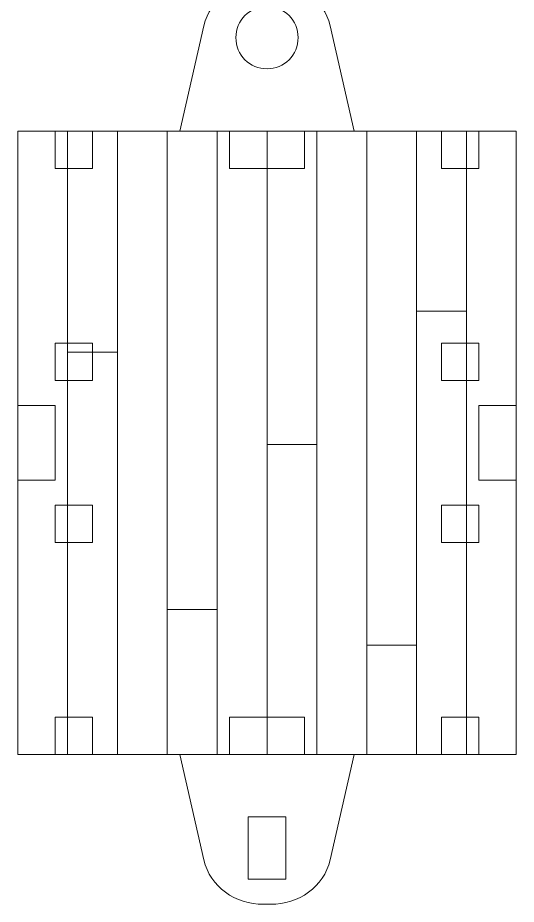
# Model space of a CAD drawing. Header units: millimetres. Extents: x -150 to 142, y -93 to 100.
# Drawn here: x 102 to 142, y -39.1 to 32 of the extents above; entities that cross this region are included whole.
import ezdxf

# ---------------------------------------------------------------- set-up
doc = ezdxf.new("R2010")
doc.units = ezdxf.units.MM
doc.header["$MEASUREMENT"] = 0
doc.layers.add('cut', color=7, linetype='Continuous')
doc.layers.add('cut light', color=7, linetype='Continuous')

msp = doc.modelspace()

# ---------------------------------------------------------------- linework, layer by layer
at = {"layer": 'cut', "lineweight": 0}
for points, knots in [([(115.0418, 22.9151), (115.0418, 22.9151), (116.9728, 31.3518), (116.9728, 31.3518), (116.9728, 31.3518), (117.4731, 33.538), (119.5194, 34.9151), (121.762, 34.9151), (121.762, 34.9151), (121.762, 34.9151), (122.3216, 34.9151), (122.3216, 34.9151), (122.3216, 34.9151), (124.5642, 34.9151), (126.6105, 33.538), (127.1108, 31.3518), (127.1108, 31.3518), (127.1108, 31.3518), (129.0418, 22.9151), (129.0418, 22.9151), (129.0418, 22.9151), (129.0418, 22.9151), (142.0418, 22.9151), (142.0418, 22.9151), (142.0418, 22.9151), (142.0418, -16.1683), (142.0418, -2.3663), (142.0418, -27.0849), (142.0418, -27.0849), (142.0418, -27.0849), (129.0418, -27.0849), (129.0418, -27.0849), (129.0418, -27.0849), (129.0418, -27.0849), (127.1108, -35.5216), (127.1108, -35.5216), (127.1108, -35.5216), (126.6104, -37.708), (124.5646, -39.0849), (122.3216, -39.0849), (122.3216, -39.0849), (122.3216, -39.0849), (121.762, -39.0849), (121.762, -39.0849), (121.762, -39.0849), (119.519, -39.0849), (117.4732, -37.7079), (116.9728, -35.5216), (116.9728, -35.5216), (116.9728, -35.5216), (115.0418, -27.0849), (115.0418, -27.0849), (115.0418, -27.0849), (115.0418, -27.0849), (102.0418, -27.0849), (102.0418, -27.0849), (102.0418, -27.0849), (102.0418, 11.9985), (102.0418, -1.8035), (102.0418, 22.9151), (102.0418, 22.9151), (102.0418, 22.9151), (115.0418, 22.9151), (115.0418, 22.9151)], [0, 0, 0, 0, 0.0588235, 0.0588235, 0.0588235, 0.0588235, 0.1176471, 0.1176471, 0.1176471, 0.1176471, 0.1764706, 0.1764706, 0.1764706, 0.1764706, 0.2352941, 0.2352941, 0.2352941, 0.2352941, 0.2941176, 0.2941176, 0.2941176, 0.2941176, 0.3529412, 0.3529412, 0.3529412, 0.3529412, 0.4117647, 0.4117647, 0.4117647, 0.4117647, 0.4705882, 0.4705882, 0.4705882, 0.4705882, 0.5294118, 0.5294118, 0.5294118, 0.5294118, 0.5882353, 0.5882353, 0.5882353, 0.5882353, 0.6470588, 0.6470588, 0.6470588, 0.6470588, 0.7058824, 0.7058824, 0.7058824, 0.7058824, 0.7647059, 0.7647059, 0.7647059, 0.7647059, 0.8235294, 0.8235294, 0.8235294, 0.8235294, 0.8823529, 0.8823529, 0.8823529, 0.8823529, 1, 1, 1, 1]), ([(122.0418, 27.9151), (120.6612, 27.9151), (119.5418, 29.0345), (119.5418, 30.4151), (119.5418, 30.4151), (119.5418, 31.7957), (120.6612, 32.9151), (122.0418, 32.9151), (122.0418, 32.9151), (123.4224, 32.9151), (124.5418, 31.7957), (124.5418, 30.4151), (124.5418, 30.4151), (124.5418, 29.0345), (123.4224, 27.9151), (122.0418, 27.9151)], [0, 0, 0, 0, 0.2, 0.2, 0.2, 0.2, 0.4, 0.4, 0.4, 0.4, 0.6, 0.6, 0.6, 0.6, 1, 1, 1, 1]), ([(108.0418, 22.9151), (108.0418, 22.9151), (108.0418, 19.9151), (108.0418, 19.9151), (108.0418, 19.9151), (108.0418, 19.9151), (105.0418, 19.9151), (105.0418, 19.9151), (105.0418, 19.9151), (105.0418, 19.9151), (105.0418, 22.9151), (105.0418, 22.9151), (105.0418, 22.9151), (105.0418, 22.9151), (108.0418, 22.9151), (108.0418, 22.9151)], [0, 0, 0, 0, 0.2, 0.2, 0.2, 0.2, 0.4, 0.4, 0.4, 0.4, 0.6, 0.6, 0.6, 0.6, 1, 1, 1, 1]), ([(125.0419, 19.9151), (125.0419, 19.9151), (119.0419, 19.9151), (119.0419, 19.9151), (119.0419, 19.9151), (119.0419, 19.9151), (119.0419, 22.9151), (119.0419, 22.9151), (119.0419, 22.9151), (119.0419, 22.9151), (125.0419, 22.9151), (125.0419, 22.9151), (125.0419, 22.9151), (125.0419, 22.9151), (125.0419, 19.9151), (125.0419, 19.9151)], [0, 0, 0, 0, 0.2, 0.2, 0.2, 0.2, 0.4, 0.4, 0.4, 0.4, 0.6, 0.6, 0.6, 0.6, 1, 1, 1, 1]), ([(139.0418, 22.9151), (139.0418, 22.9151), (139.0418, 19.9151), (139.0418, 19.9151), (139.0418, 19.9151), (139.0418, 19.9151), (136.0418, 19.9151), (136.0418, 19.9151), (136.0418, 19.9151), (136.0418, 19.9151), (136.0418, 22.9151), (136.0418, 22.9151), (136.0418, 22.9151), (136.0418, 22.9151), (139.0418, 22.9151), (139.0418, 22.9151)], [0, 0, 0, 0, 0.2, 0.2, 0.2, 0.2, 0.4, 0.4, 0.4, 0.4, 0.6, 0.6, 0.6, 0.6, 1, 1, 1, 1]), ([(108.0418, 5.9151), (108.0418, 5.9151), (108.0418, 2.9151), (108.0418, 2.9151), (108.0418, 2.9151), (108.0418, 2.9151), (105.0418, 2.9151), (105.0418, 2.9151), (105.0418, 2.9151), (105.0418, 2.9151), (105.0418, 5.9151), (105.0418, 5.9151), (105.0418, 5.9151), (105.0418, 5.9151), (108.0418, 5.9151), (108.0418, 5.9151)], [0, 0, 0, 0, 0.2, 0.2, 0.2, 0.2, 0.4, 0.4, 0.4, 0.4, 0.6, 0.6, 0.6, 0.6, 1, 1, 1, 1]), ([(139.0418, 5.9151), (139.0418, 5.9151), (139.0418, 2.9151), (139.0418, 2.9151), (139.0418, 2.9151), (139.0418, 2.9151), (136.0418, 2.9151), (136.0418, 2.9151), (136.0418, 2.9151), (136.0418, 2.9151), (136.0418, 5.9151), (136.0418, 5.9151), (136.0418, 5.9151), (136.0418, 5.9151), (139.0418, 5.9151), (139.0418, 5.9151)], [0, 0, 0, 0, 0.2, 0.2, 0.2, 0.2, 0.4, 0.4, 0.4, 0.4, 0.6, 0.6, 0.6, 0.6, 1, 1, 1, 1]), ([(102.0418, -5.0849), (102.0418, -5.0849), (102.0418, 0.9151), (102.0418, 0.9151), (102.0418, 0.9151), (102.0418, 0.9151), (105.0418, 0.9151), (105.0418, 0.9151), (105.0418, 0.9151), (105.0418, 0.9151), (105.0418, -5.0849), (105.0418, -5.0849), (105.0418, -5.0849), (105.0418, -5.0849), (102.0418, -5.0849), (102.0418, -5.0849)], [0, 0, 0, 0, 0.2, 0.2, 0.2, 0.2, 0.4, 0.4, 0.4, 0.4, 0.6, 0.6, 0.6, 0.6, 1, 1, 1, 1]), ([(139.0418, -5.0849), (139.0418, -5.0849), (139.0418, 0.9151), (139.0418, 0.9151), (139.0418, 0.9151), (139.0418, 0.9151), (142.0418, 0.9151), (142.0418, 0.9151), (142.0418, 0.9151), (142.0418, 0.9151), (142.0418, -5.0849), (142.0418, -5.0849), (142.0418, -5.0849), (142.0418, -5.0849), (139.0418, -5.0849), (139.0418, -5.0849)], [0, 0, 0, 0, 0.2, 0.2, 0.2, 0.2, 0.4, 0.4, 0.4, 0.4, 0.6, 0.6, 0.6, 0.6, 1, 1, 1, 1]), ([(108.0418, -7.0849), (108.0418, -7.0849), (108.0418, -10.0849), (108.0418, -10.0849), (108.0418, -10.0849), (108.0418, -10.0849), (105.0418, -10.0849), (105.0418, -10.0849), (105.0418, -10.0849), (105.0418, -10.0849), (105.0418, -7.0849), (105.0418, -7.0849), (105.0418, -7.0849), (105.0418, -7.0849), (108.0418, -7.0849), (108.0418, -7.0849)], [0, 0, 0, 0, 0.2, 0.2, 0.2, 0.2, 0.4, 0.4, 0.4, 0.4, 0.6, 0.6, 0.6, 0.6, 1, 1, 1, 1]), ([(139.0418, -7.0849), (139.0418, -7.0849), (139.0418, -10.0849), (139.0418, -10.0849), (139.0418, -10.0849), (139.0418, -10.0849), (136.0418, -10.0849), (136.0418, -10.0849), (136.0418, -10.0849), (136.0418, -10.0849), (136.0418, -7.0849), (136.0418, -7.0849), (136.0418, -7.0849), (136.0418, -7.0849), (139.0418, -7.0849), (139.0418, -7.0849)], [0, 0, 0, 0, 0.2, 0.2, 0.2, 0.2, 0.4, 0.4, 0.4, 0.4, 0.6, 0.6, 0.6, 0.6, 1, 1, 1, 1]), ([(108.0418, -24.0849), (108.0418, -24.0849), (108.0418, -27.0849), (108.0418, -27.0849), (108.0418, -27.0849), (108.0418, -27.0849), (105.0418, -27.0849), (105.0418, -27.0849), (105.0418, -27.0849), (105.0418, -27.0849), (105.0418, -24.0849), (105.0418, -24.0849), (105.0418, -24.0849), (105.0418, -24.0849), (108.0418, -24.0849), (108.0418, -24.0849)], [0, 0, 0, 0, 0.2, 0.2, 0.2, 0.2, 0.4, 0.4, 0.4, 0.4, 0.6, 0.6, 0.6, 0.6, 1, 1, 1, 1]), ([(125.0419, -27.0849), (125.0419, -27.0849), (119.0419, -27.0849), (119.0419, -27.0849), (119.0419, -27.0849), (119.0419, -27.0849), (119.0419, -24.0849), (119.0419, -24.0849), (119.0419, -24.0849), (119.0419, -24.0849), (125.0419, -24.0849), (125.0419, -24.0849), (125.0419, -24.0849), (125.0419, -24.0849), (125.0419, -27.0849), (125.0419, -27.0849)], [0, 0, 0, 0, 0.2, 0.2, 0.2, 0.2, 0.4, 0.4, 0.4, 0.4, 0.6, 0.6, 0.6, 0.6, 1, 1, 1, 1]), ([(139.0418, -24.0849), (139.0418, -24.0849), (139.0418, -27.0849), (139.0418, -27.0849), (139.0418, -27.0849), (139.0418, -27.0849), (136.0418, -27.0849), (136.0418, -27.0849), (136.0418, -27.0849), (136.0418, -27.0849), (136.0418, -24.0849), (136.0418, -24.0849), (136.0418, -24.0849), (136.0418, -24.0849), (139.0418, -24.0849), (139.0418, -24.0849)], [0, 0, 0, 0, 0.2, 0.2, 0.2, 0.2, 0.4, 0.4, 0.4, 0.4, 0.6, 0.6, 0.6, 0.6, 1, 1, 1, 1]), ([(120.5416, -32.0849), (120.5416, -32.0849), (123.5416, -32.0849), (123.5416, -32.0849), (123.5416, -32.0849), (123.5416, -32.0849), (123.5416, -37.0849), (123.5416, -37.0849), (123.5416, -37.0849), (123.5416, -37.0849), (120.5416, -37.0849), (120.5416, -37.0849), (120.5416, -37.0849), (120.5416, -37.0849), (120.5416, -32.0849), (120.5416, -32.0849)], [0, 0, 0, 0, 0.2, 0.2, 0.2, 0.2, 0.4, 0.4, 0.4, 0.4, 0.6, 0.6, 0.6, 0.6, 1, 1, 1, 1])]:
    msp.add_open_spline(points, degree=3, knots=knots, dxfattribs=at)
at = {"layer": 'cut light', "color": 5, "lineweight": 0}
for points in [[(106.0418, -27.0849), (106.0418, -27.0849), (106.0418, 22.9151), (106.0418, 22.9151)], [(110.0418, -27.0849), (110.0418, -27.0849), (110.0418, 22.9151), (110.0418, 22.9151)], [(114.0418, -27.0849), (114.0418, -27.0849), (114.0418, 22.9151), (114.0418, 22.9151)], [(115.0418, 22.9151), (115.0418, 22.9151), (129.0418, 22.9151), (129.0418, 22.9151)], [(118.0418, -27.0849), (118.0418, -27.0849), (118.0418, 22.9151), (118.0418, 22.9151)], [(122.0418, -27.0849), (122.0418, -27.0849), (122.0418, 22.9151), (122.0418, 22.9151)], [(126.0418, -27.0849), (126.0418, -27.0849), (126.0418, 22.9151), (126.0418, 22.9151)], [(130.0418, -27.0849), (130.0418, -27.0849), (130.0418, 22.9151), (130.0418, 22.9151)], [(134.0418, -27.0849), (134.0418, -27.0849), (134.0418, 22.9151), (134.0418, 22.9151)], [(138.0418, -27.0849), (138.0418, -27.0849), (138.0418, 22.9151), (138.0418, 22.9151)], [(138.0418, 8.4804), (138.0418, 8.4804), (134.0418, 8.4804), (134.0418, 8.4804)], [(110.0418, 5.1995), (110.0418, 5.1995), (106.0418, 5.1995), (106.0418, 5.1995)], [(122.0418, -2.209), (122.0418, -2.209), (126.0418, -2.209), (126.0418, -2.209)], [(118.0418, -15.438), (118.0418, -15.438), (114.0418, -15.438), (114.0418, -15.438)], [(134.0418, -18.2957), (134.0418, -18.2957), (130.0418, -18.2957), (130.0418, -18.2957)], [(129.0418, -27.0849), (129.0418, -27.0849), (115.0418, -27.0849), (115.0418, -27.0849)]]:
    msp.add_open_spline(points, degree=3, dxfattribs=at)

doc.saveas('drawing.dxf')
